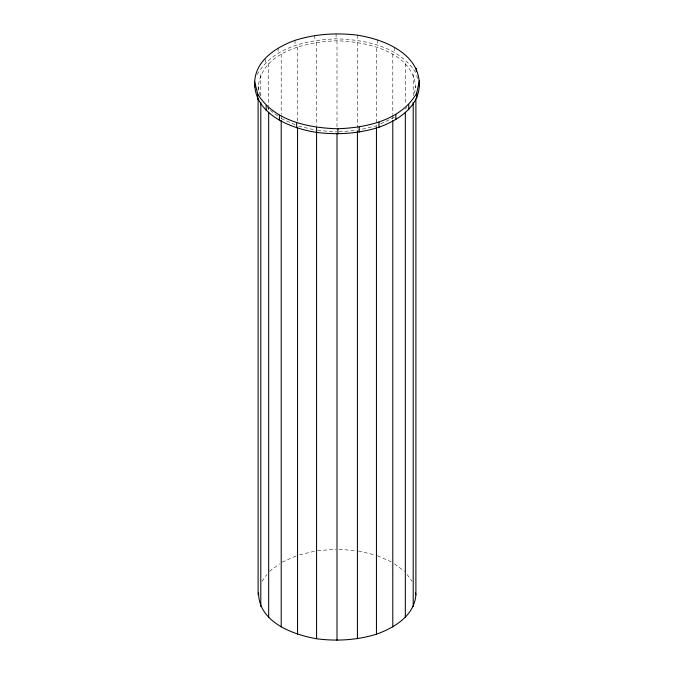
<?xml version="1.0" encoding="UTF-8"?>
<svg xmlns="http://www.w3.org/2000/svg" width="674" height="674" viewBox="0 0 674 674"><rect width="100%" height="100%" fill="white"/><g stroke="black" fill="none" stroke-linecap="round" stroke-linejoin="round"><path stroke-width="0.51" stroke-dasharray="3.37 2.53" d="M258.108 90.569C258.369 52.159 306.502 41.636 337 40.811C367.498 41.636 415.631 52.159 415.892 90.569M414.325 93.239L415.892 86.365M257.249 74.57C272.709 47.256 307.058 39.951 336.082 38.831C365.418 39.581 399.884 46.573 416.279 73.55M405.327 109.137L406.54 107.444M262.009 581.274L266.853 574.509M394.459 117.31L378.367 124.96M269.507 571.35L279.542 563.801M282.17 562.116L296.594 555.73M299.559 554.82L315.575 550.995M339.039 131.759L357.422 130.36L376.446 125.811L376.446 46.91M317.597 550.675L335.981 549.276M317.597 130.436L337 131.91M339.039 549.352L356.403 550.675M298.557 126.046L316.578 130.36M358.425 550.995L374.441 554.82M281.21 118.573L295.633 124.96M377.406 555.73L391.83 562.116M270.35 110.393L279.542 117.31M394.459 563.801L404.493 571.35M267.46 107.444L268.673 109.137M407.147 574.509L411.991 581.274M416.751 75.437L417.914 80.164M258.108 86.365L260.568 97.166M413.204 74.57L413.204 95.624M405.327 63.583L405.327 104.639M394.56 47.247L394.56 52.378M392.79 54.156L392.79 114.15M392.79 115.203L392.79 119.416M377.364 39.8L377.364 44.939M357.422 35.183L357.422 40.314M357.422 42.361L357.422 130.781M337 40.811L337 127.125M336.082 33.7L336.082 38.831M316.578 42.361L316.578 125.516M314.809 35.461L314.809 40.592M297.554 46.91L297.554 121.649M295.043 40.33L295.043 45.47M281.21 54.156L281.21 114.15M281.21 115.203L281.21 119.416M278.143 47.997L278.143 53.128M268.673 63.583L268.673 105.692M268.673 106.745L268.673 109.896M265.244 58.95L265.244 63.053M260.796 74.57L260.796 95.624"/><path stroke-width="1.01" d="M254.679 81.756C255.808 59.978 276.559 47.087 295.043 40.33C315.196 33.986 336.503 32.546 357.422 35.183C384.045 39.319 420.231 53.768 419.321 85.834C418.192 107.613 397.441 120.503 378.957 127.26C358.804 133.604 337.497 135.044 316.578 132.407C289.955 128.271 253.769 113.822 254.679 81.756L257.721 94.04L257.721 99.171M254.679 86.895L255.109 84.84M416.751 98.151L416.751 93.02L419.321 80.695M415.892 98.994L415.892 594.754C414.375 615.674 394.307 627.806 376.446 634.2C357.068 640.14 336.629 641.412 316.578 638.75C292.356 634.546 258.572 621.875 258.555 592.783M257.721 94.04C274.116 121.017 308.582 128.009 337.918 128.759C366.942 127.639 401.291 120.334 416.751 93.02M418.857 83.938L419.321 85.834M415.445 592.783L415.892 594.754M416.279 68.411L416.279 71.495M413.204 102.364L413.204 606.541M408.756 104.529L408.756 109.668M405.327 112.297L405.327 617.527M395.857 114.462L395.857 119.593M392.79 120.671L392.79 626.955M378.957 122.12L378.957 127.26M376.446 126.864L376.446 634.2M359.191 126.998L359.191 132.129M357.422 131.413L357.422 638.75M337.918 128.759L337.918 133.89M337 134.016L337 640.3M316.578 127.276L316.578 638.75M297.554 127.917L297.554 634.2M296.636 122.651L296.636 127.79M281.21 120.671L281.21 626.955M279.44 115.212L279.44 120.343M268.673 112.297L268.673 617.527M266.163 105.447L266.163 110.587M260.796 102.364L260.796 606.541M258.108 98.994L258.108 594.754"/></g></svg>
